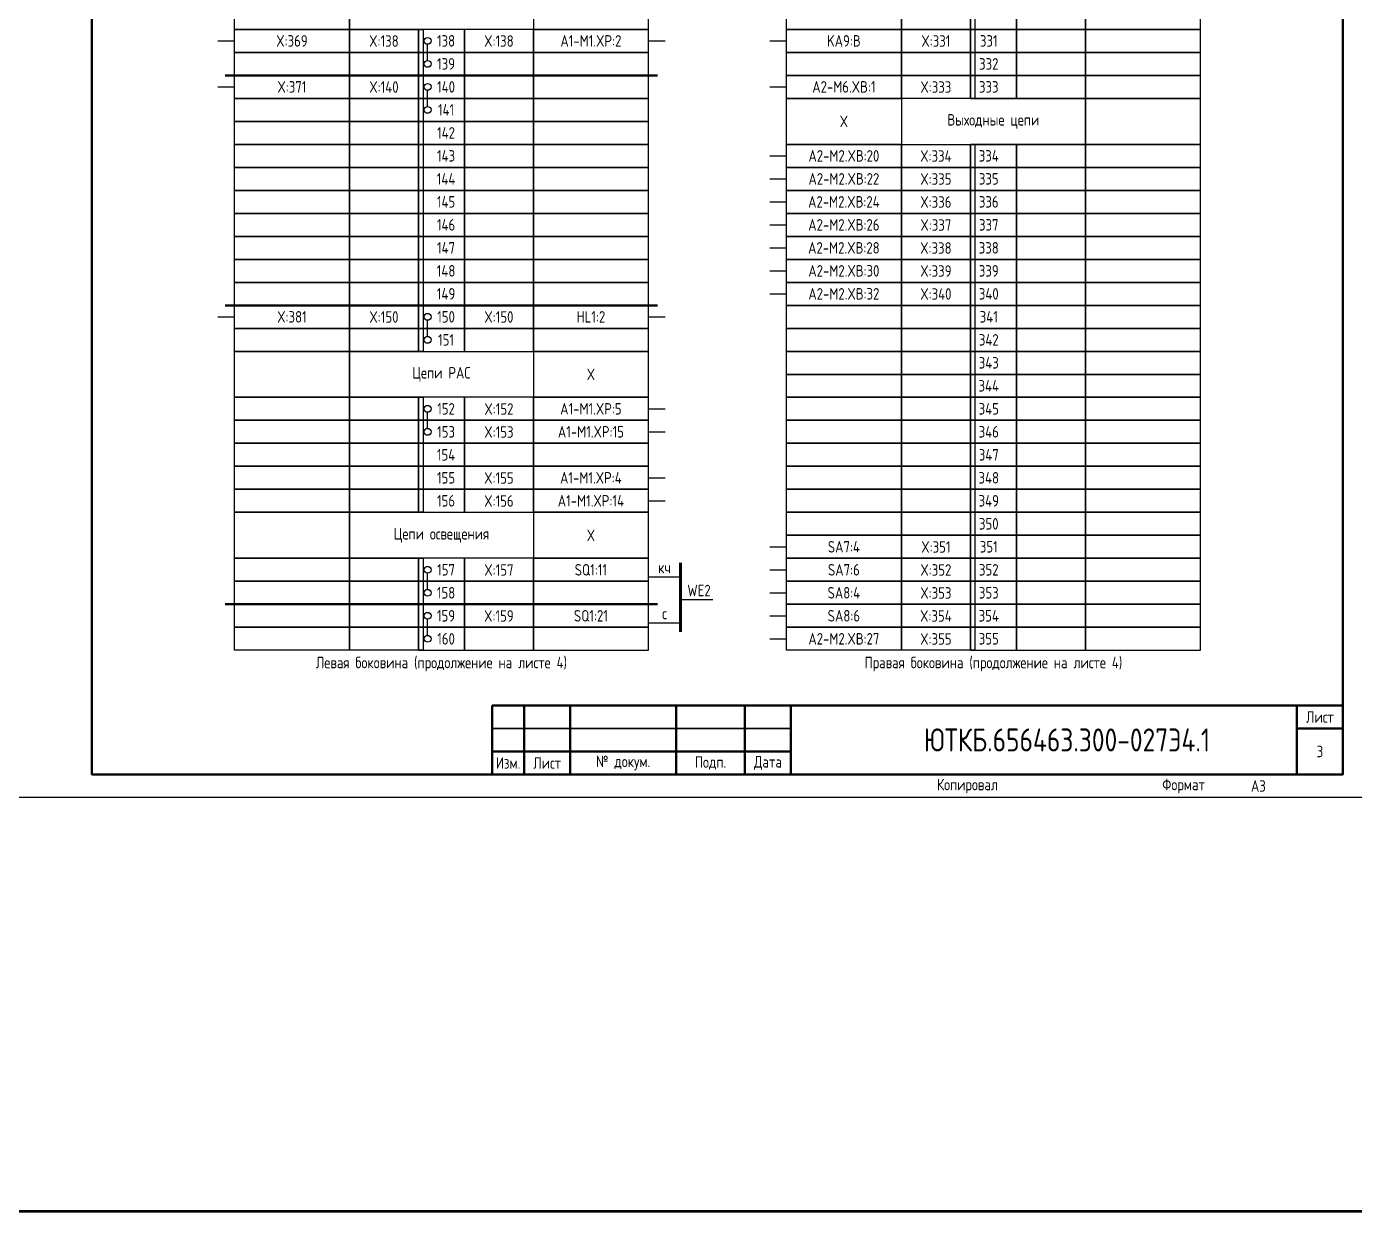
# Model space of a CAD drawing. Header units: millimetres. Extents: x -1117 to 5358, y -90 to 1610.
# Drawn here: x 4379.8 to 4668.5, y -90 to 167.6 of the extents above; entities that cross this region are included whole.
import ezdxf

# ---------------------------------------------------------------- set-up
doc = ezdxf.new("R2010")
doc.units = ezdxf.units.MM
doc.styles.add('Gost_type_A', font='GOST_A.TTF')

# ---------------------------------------------------------------- blocks, each defined once
blk = doc.blocks.new('Штамп малый нижний')
at = {"lineweight": 50}
for points in [[(-185, 15), (-178, 15), (-178, 5), (-185, 5)], [(-178, 15), (-168, 15), (-168, 5), (-178, 5)], [(-168, 15), (-145, 15), (-145, 5), (-168, 5)], [(-145, 15), (-130, 15), (-130, 5), (-145, 5)], [(-130, 15), (-120, 15), (-120, 5), (-130, 5)], [(-120, 15), (-10, 15), (-10, 0), (-120, 0)], [(-10, 15), (0, 15), (0, 10), (-10, 10)], [(-10, 10), (0, 10), (0, 0), (-10, 0)], [(-185, 5), (-178, 5), (-178, 0), (-185, 0)], [(-178, 5), (-168, 5), (-168, 0), (-178, 0)], [(-168, 5), (-145, 5), (-145, 0), (-168, 0)], [(-145, 5), (-130, 5), (-130, 0), (-145, 0)], [(-130, 5), (-120, 5), (-120, 0), (-130, 0)]]:
    blk.add_lwpolyline(points, close=True, dxfattribs=at)
for points in [[(-185, 15), (-178, 15), (-178, 10), (-185, 10)], [(-178, 15), (-168, 15), (-168, 10), (-178, 10)], [(-168, 15), (-145, 15), (-145, 10), (-168, 10)], [(-145, 15), (-130, 15), (-130, 10), (-145, 10)], [(-130, 15), (-120, 15), (-120, 10), (-130, 10)], [(-185, 10), (-178, 10), (-178, 5), (-185, 5)], [(-178, 10), (-168, 10), (-168, 5), (-178, 5)], [(-168, 10), (-145, 10), (-145, 5), (-168, 5)], [(-145, 10), (-130, 10), (-130, 5), (-145, 5)], [(-130, 10), (-120, 10), (-120, 5), (-130, 5)]]:
    blk.add_lwpolyline(points, close=True)
at = {"char_height": 2.5, "style": 'Gost_type_A'}
for s, insert, width, attachment_point in [('Лист', (-5, 12.5), 10, 5), ('Изм.', (-181.5, 2.5), 7, 5), ('Лист', (-173, 2.5), 10, 5), ('№ докум.', (-156.5, 2.5), 23, 5), ('Подп.', (-137.5, 2.5), 15, 5), ('Дата', (-125, 2.5), 10, 5), ('Копировал', (-75, -2.53), 13.1202, 6), ('Формат', (-30, -2.53), 13.1202, 6)]:
    blk.add_mtext(s, dxfattribs=dict(at, insert=insert, width=width, attachment_point=attachment_point))

msp = doc.modelspace()

# ---------------------------------------------------------------- linework, layer by layer
for p, q in [((4421.38, 164.5), (4425, 164.5)), ((4515, 164.5), (4518.62, 164.5)), ((4541.38, 164.5), (4545, 164.5)), ((4421.38, 154.5), (4425, 154.5)), ((4541.38, 154.5), (4545, 154.5)), ((4541.38, 139.5), (4545, 139.5)), ((4541.38, 134.5), (4545, 134.5)), ((4541.38, 129.5), (4545, 129.5)), ((4541.38, 124.5), (4545, 124.5)), ((4541.38, 119.5), (4545, 119.5)), ((4541.38, 114.5), (4545, 114.5)), ((4541.38, 109.5), (4545, 109.5)), ((4421.38, 104.5), (4425, 104.5)), ((4515, 104.5), (4518.62, 104.5)), ((4515, 84.5), (4518.62, 84.5)), ((4515, 79.5), (4518.62, 79.5)), ((4515, 69.5), (4518.62, 69.5)), ((4515, 64.5), (4518.62, 64.5)), ((4541.38, 54.5), (4545, 54.5)), ((4541.38, 49.5), (4545, 49.5)), ((4515, 48), (4522, 48)), ((4541.38, 44.5), (4545, 44.5)), ((4529, 43), (4522, 43)), ((4515, 38), (4522, 38)), ((4541.38, 39.5), (4545, 39.5)), ((4541.38, 34.5), (4545, 34.5))]:
    msp.add_line(p, q)
at = {"lineweight": -2}
for p, q in [((4467, 160.25), (4467, 163.75)), ((4467, 150.25), (4467, 153.75)), ((4467, 100.25), (4467, 103.75)), ((4467, 80.25), (4467, 83.75)), ((4467, 45.25), (4467, 48.75)), ((4467, 35.25), (4467, 38.75))]:
    msp.add_line(p, q, dxfattribs=at)
at = {"lineweight": 50}
for p, q in [((4423, 157), (4517, 157)), ((4423, 107), (4517, 107)), ((4423, 42), (4517, 42))]:
    msp.add_line(p, q, dxfattribs=at)
at = {"linetype": 'ByBlock', "lineweight": 60}
msp.add_line((4522, 36), (4522, 51), dxfattribs=at)
at = {"color": 6, "lineweight": 53}
msp.add_lwpolyline([(-1117.42, 1610), (5358, 1610), (5358, -90), (-1117.42, -90)], close=True, dxfattribs=at)
for points in [[(4671, 420), (4671, 0), (4374, 0), (4374, 420)], [(4585, 327), (4586, 327), (4586, 152), (4585, 152)], [(4425, 177), (4450, 177), (4450, 167), (4425, 167)], [(4450, 177), (4490, 177), (4490, 167), (4450, 167)], [(4515, 177), (4490, 177), (4490, 167), (4515, 167)], [(4545, 172), (4570, 172), (4570, 167), (4545, 167)], [(4570, 172), (4585, 172), (4585, 167), (4570, 167)], [(4595, 172), (4585, 172), (4585, 167), (4595, 167)], [(4610, 172), (4595, 172), (4595, 167), (4610, 167)], [(4635, 172), (4610, 172), (4610, 167), (4635, 167)], [(4425, 167), (4450, 167), (4450, 162), (4425, 162)], [(4450, 167), (4465, 167), (4465, 162), (4450, 162)], [(4475, 167), (4465, 167), (4465, 162), (4475, 162)], [(4465, 167), (4466, 167), (4466, 97), (4465, 97)], [(4490, 167), (4475, 167), (4475, 162), (4490, 162)], [(4515, 167), (4490, 167), (4490, 162), (4515, 162)], [(4545, 167), (4570, 167), (4570, 162), (4545, 162)], [(4570, 167), (4585, 167), (4585, 162), (4570, 162)], [(4595, 167), (4585, 167), (4585, 162), (4595, 162)], [(4610, 167), (4595, 167), (4595, 162), (4610, 162)], [(4635, 167), (4610, 167), (4610, 162), (4635, 162)], [(4425, 162), (4450, 162), (4450, 157), (4425, 157)], [(4450, 162), (4465, 162), (4465, 157), (4450, 157)], [(4475, 162), (4465, 162), (4465, 157), (4475, 157)], [(4490, 162), (4475, 162), (4475, 157), (4490, 157)], [(4515, 162), (4490, 162), (4490, 157), (4515, 157)], [(4545, 162), (4570, 162), (4570, 157), (4545, 157)], [(4570, 162), (4585, 162), (4585, 157), (4570, 157)], [(4595, 162), (4585, 162), (4585, 157), (4595, 157)], [(4610, 162), (4595, 162), (4595, 157), (4610, 157)], [(4635, 162), (4610, 162), (4610, 157), (4635, 157)], [(4425, 157), (4450, 157), (4450, 152), (4425, 152)], [(4450, 157), (4465, 157), (4465, 152), (4450, 152)], [(4475, 157), (4465, 157), (4465, 152), (4475, 152)], [(4490, 157), (4475, 157), (4475, 152), (4490, 152)], [(4515, 157), (4490, 157), (4490, 152), (4515, 152)], [(4545, 157), (4570, 157), (4570, 152), (4545, 152)], [(4570, 157), (4585, 157), (4585, 152), (4570, 152)], [(4595, 157), (4585, 157), (4585, 152), (4595, 152)], [(4610, 157), (4595, 157), (4595, 152), (4610, 152)], [(4635, 157), (4610, 157), (4610, 152), (4635, 152)], [(4425, 152), (4450, 152), (4450, 147), (4425, 147)], [(4450, 152), (4465, 152), (4465, 147), (4450, 147)], [(4475, 152), (4465, 152), (4465, 147), (4475, 147)], [(4490, 152), (4475, 152), (4475, 147), (4490, 147)], [(4515, 152), (4490, 152), (4490, 147), (4515, 147)], [(4545, 152), (4570, 152), (4570, 142), (4545, 142)], [(4610, 152), (4570, 152), (4570, 142), (4610, 142)], [(4635, 152), (4610, 152), (4610, 142), (4635, 142)], [(4425, 147), (4450, 147), (4450, 142), (4425, 142)], [(4450, 147), (4465, 147), (4465, 142), (4450, 142)], [(4475, 147), (4465, 147), (4465, 142), (4475, 142)], [(4490, 147), (4475, 147), (4475, 142), (4490, 142)], [(4515, 147), (4490, 147), (4490, 142), (4515, 142)], [(4425, 142), (4450, 142), (4450, 137), (4425, 137)], [(4450, 142), (4465, 142), (4465, 137), (4450, 137)], [(4475, 142), (4465, 142), (4465, 137), (4475, 137)], [(4490, 142), (4475, 142), (4475, 137), (4490, 137)], [(4515, 142), (4490, 142), (4490, 137), (4515, 137)], [(4545, 142), (4570, 142), (4570, 137), (4545, 137)], [(4570, 142), (4585, 142), (4585, 137), (4570, 137)], [(4595, 142), (4585, 142), (4585, 137), (4595, 137)], [(4585, 142), (4586, 142), (4586, 32), (4585, 32)], [(4610, 142), (4595, 142), (4595, 137), (4610, 137)], [(4635, 142), (4610, 142), (4610, 137), (4635, 137)], [(4425, 137), (4450, 137), (4450, 132), (4425, 132)], [(4450, 137), (4465, 137), (4465, 132), (4450, 132)], [(4475, 137), (4465, 137), (4465, 132), (4475, 132)], [(4490, 137), (4475, 137), (4475, 132), (4490, 132)], [(4515, 137), (4490, 137), (4490, 132), (4515, 132)], [(4545, 137), (4570, 137), (4570, 132), (4545, 132)], [(4570, 137), (4585, 137), (4585, 132), (4570, 132)], [(4595, 137), (4585, 137), (4585, 132), (4595, 132)], [(4610, 137), (4595, 137), (4595, 132), (4610, 132)], [(4635, 137), (4610, 137), (4610, 132), (4635, 132)], [(4425, 132), (4450, 132), (4450, 127), (4425, 127)], [(4450, 132), (4465, 132), (4465, 127), (4450, 127)], [(4475, 132), (4465, 132), (4465, 127), (4475, 127)], [(4490, 132), (4475, 132), (4475, 127), (4490, 127)], [(4515, 132), (4490, 132), (4490, 127), (4515, 127)], [(4545, 132), (4570, 132), (4570, 127), (4545, 127)], [(4570, 132), (4585, 132), (4585, 127), (4570, 127)], [(4595, 132), (4585, 132), (4585, 127), (4595, 127)], [(4610, 132), (4595, 132), (4595, 127), (4610, 127)], [(4635, 132), (4610, 132), (4610, 127), (4635, 127)], [(4425, 127), (4450, 127), (4450, 122), (4425, 122)], [(4450, 127), (4465, 127), (4465, 122), (4450, 122)], [(4475, 127), (4465, 127), (4465, 122), (4475, 122)], [(4490, 127), (4475, 127), (4475, 122), (4490, 122)], [(4515, 127), (4490, 127), (4490, 122), (4515, 122)], [(4545, 127), (4570, 127), (4570, 122), (4545, 122)], [(4570, 127), (4585, 127), (4585, 122), (4570, 122)], [(4595, 127), (4585, 127), (4585, 122), (4595, 122)], [(4610, 127), (4595, 127), (4595, 122), (4610, 122)], [(4635, 127), (4610, 127), (4610, 122), (4635, 122)], [(4425, 122), (4450, 122), (4450, 117), (4425, 117)], [(4450, 122), (4465, 122), (4465, 117), (4450, 117)], [(4475, 122), (4465, 122), (4465, 117), (4475, 117)], [(4490, 122), (4475, 122), (4475, 117), (4490, 117)], [(4515, 122), (4490, 122), (4490, 117), (4515, 117)], [(4545, 122), (4570, 122), (4570, 117), (4545, 117)], [(4570, 122), (4585, 122), (4585, 117), (4570, 117)], [(4595, 122), (4585, 122), (4585, 117), (4595, 117)], [(4610, 122), (4595, 122), (4595, 117), (4610, 117)], [(4635, 122), (4610, 122), (4610, 117), (4635, 117)], [(4425, 117), (4450, 117), (4450, 112), (4425, 112)], [(4450, 117), (4465, 117), (4465, 112), (4450, 112)], [(4475, 117), (4465, 117), (4465, 112), (4475, 112)], [(4490, 117), (4475, 117), (4475, 112), (4490, 112)], [(4515, 117), (4490, 117), (4490, 112), (4515, 112)], [(4545, 117), (4570, 117), (4570, 112), (4545, 112)], [(4570, 117), (4585, 117), (4585, 112), (4570, 112)], [(4595, 117), (4585, 117), (4585, 112), (4595, 112)], [(4610, 117), (4595, 117), (4595, 112), (4610, 112)], [(4635, 117), (4610, 117), (4610, 112), (4635, 112)], [(4425, 112), (4450, 112), (4450, 107), (4425, 107)], [(4450, 112), (4465, 112), (4465, 107), (4450, 107)], [(4475, 112), (4465, 112), (4465, 107), (4475, 107)], [(4490, 112), (4475, 112), (4475, 107), (4490, 107)], [(4515, 112), (4490, 112), (4490, 107), (4515, 107)], [(4545, 112), (4570, 112), (4570, 107), (4545, 107)], [(4570, 112), (4585, 112), (4585, 107), (4570, 107)], [(4595, 112), (4585, 112), (4585, 107), (4595, 107)], [(4610, 112), (4595, 112), (4595, 107), (4610, 107)], [(4635, 112), (4610, 112), (4610, 107), (4635, 107)], [(4425, 107), (4450, 107), (4450, 102), (4425, 102)], [(4450, 107), (4465, 107), (4465, 102), (4450, 102)], [(4475, 107), (4465, 107), (4465, 102), (4475, 102)], [(4490, 107), (4475, 107), (4475, 102), (4490, 102)], [(4515, 107), (4490, 107), (4490, 102), (4515, 102)], [(4545, 107), (4570, 107), (4570, 102), (4545, 102)], [(4570, 107), (4585, 107), (4585, 102), (4570, 102)], [(4595, 107), (4585, 107), (4585, 102), (4595, 102)], [(4610, 107), (4595, 107), (4595, 102), (4610, 102)], [(4635, 107), (4610, 107), (4610, 102), (4635, 102)], [(4425, 102), (4450, 102), (4450, 97), (4425, 97)], [(4450, 102), (4465, 102), (4465, 97), (4450, 97)], [(4475, 102), (4465, 102), (4465, 97), (4475, 97)], [(4490, 102), (4475, 102), (4475, 97), (4490, 97)], [(4515, 102), (4490, 102), (4490, 97), (4515, 97)], [(4545, 102), (4570, 102), (4570, 97), (4545, 97)], [(4570, 102), (4585, 102), (4585, 97), (4570, 97)], [(4595, 102), (4585, 102), (4585, 97), (4595, 97)], [(4610, 102), (4595, 102), (4595, 97), (4610, 97)], [(4635, 102), (4610, 102), (4610, 97), (4635, 97)], [(4425, 97), (4450, 97), (4450, 87), (4425, 87)], [(4450, 97), (4490, 97), (4490, 87), (4450, 87)], [(4515, 97), (4490, 97), (4490, 87), (4515, 87)], [(4545, 97), (4570, 97), (4570, 92), (4545, 92)], [(4570, 97), (4585, 97), (4585, 92), (4570, 92)], [(4595, 97), (4585, 97), (4585, 92), (4595, 92)], [(4610, 97), (4595, 97), (4595, 92), (4610, 92)], [(4635, 97), (4610, 97), (4610, 92), (4635, 92)], [(4545, 92), (4570, 92), (4570, 87), (4545, 87)], [(4570, 92), (4585, 92), (4585, 87), (4570, 87)], [(4595, 92), (4585, 92), (4585, 87), (4595, 87)], [(4610, 92), (4595, 92), (4595, 87), (4610, 87)], [(4635, 92), (4610, 92), (4610, 87), (4635, 87)], [(4425, 87), (4450, 87), (4450, 82), (4425, 82)], [(4450, 87), (4465, 87), (4465, 82), (4450, 82)], [(4475, 87), (4465, 87), (4465, 82), (4475, 82)], [(4465, 87), (4466, 87), (4466, 62), (4465, 62)], [(4490, 87), (4475, 87), (4475, 82), (4490, 82)], [(4515, 87), (4490, 87), (4490, 82), (4515, 82)], [(4545, 87), (4570, 87), (4570, 82), (4545, 82)], [(4570, 87), (4585, 87), (4585, 82), (4570, 82)], [(4595, 87), (4585, 87), (4585, 82), (4595, 82)], [(4610, 87), (4595, 87), (4595, 82), (4610, 82)], [(4635, 87), (4610, 87), (4610, 82), (4635, 82)], [(4425, 82), (4450, 82), (4450, 77), (4425, 77)], [(4450, 82), (4465, 82), (4465, 77), (4450, 77)], [(4475, 82), (4465, 82), (4465, 77), (4475, 77)], [(4490, 82), (4475, 82), (4475, 77), (4490, 77)], [(4515, 82), (4490, 82), (4490, 77), (4515, 77)], [(4545, 82), (4570, 82), (4570, 77), (4545, 77)], [(4570, 82), (4585, 82), (4585, 77), (4570, 77)], [(4595, 82), (4585, 82), (4585, 77), (4595, 77)], [(4610, 82), (4595, 82), (4595, 77), (4610, 77)], [(4635, 82), (4610, 82), (4610, 77), (4635, 77)], [(4425, 77), (4450, 77), (4450, 72), (4425, 72)], [(4450, 77), (4465, 77), (4465, 72), (4450, 72)], [(4475, 77), (4465, 77), (4465, 72), (4475, 72)], [(4490, 77), (4475, 77), (4475, 72), (4490, 72)], [(4515, 77), (4490, 77), (4490, 72), (4515, 72)], [(4545, 77), (4570, 77), (4570, 72), (4545, 72)], [(4570, 77), (4585, 77), (4585, 72), (4570, 72)], [(4595, 77), (4585, 77), (4585, 72), (4595, 72)], [(4610, 77), (4595, 77), (4595, 72), (4610, 72)], [(4635, 77), (4610, 77), (4610, 72), (4635, 72)], [(4425, 72), (4450, 72), (4450, 67), (4425, 67)], [(4450, 72), (4465, 72), (4465, 67), (4450, 67)], [(4475, 72), (4465, 72), (4465, 67), (4475, 67)], [(4490, 72), (4475, 72), (4475, 67), (4490, 67)], [(4515, 72), (4490, 72), (4490, 67), (4515, 67)], [(4545, 72), (4570, 72), (4570, 67), (4545, 67)], [(4570, 72), (4585, 72), (4585, 67), (4570, 67)], [(4595, 72), (4585, 72), (4585, 67), (4595, 67)], [(4610, 72), (4595, 72), (4595, 67), (4610, 67)], [(4635, 72), (4610, 72), (4610, 67), (4635, 67)], [(4425, 67), (4450, 67), (4450, 62), (4425, 62)], [(4450, 67), (4465, 67), (4465, 62), (4450, 62)], [(4475, 67), (4465, 67), (4465, 62), (4475, 62)], [(4490, 67), (4475, 67), (4475, 62), (4490, 62)], [(4515, 67), (4490, 67), (4490, 62), (4515, 62)], [(4545, 67), (4570, 67), (4570, 62), (4545, 62)], [(4570, 67), (4585, 67), (4585, 62), (4570, 62)], [(4595, 67), (4585, 67), (4585, 62), (4595, 62)], [(4610, 67), (4595, 67), (4595, 62), (4610, 62)], [(4635, 67), (4610, 67), (4610, 62), (4635, 62)], [(4425, 62), (4450, 62), (4450, 52), (4425, 52)], [(4450, 62), (4490, 62), (4490, 52), (4450, 52)], [(4515, 62), (4490, 62), (4490, 52), (4515, 52)], [(4545, 62), (4570, 62), (4570, 57), (4545, 57)], [(4570, 62), (4585, 62), (4585, 57), (4570, 57)], [(4595, 62), (4585, 62), (4585, 57), (4595, 57)], [(4610, 62), (4595, 62), (4595, 57), (4610, 57)], [(4635, 62), (4610, 62), (4610, 57), (4635, 57)], [(4545, 57), (4570, 57), (4570, 52), (4545, 52)], [(4570, 57), (4585, 57), (4585, 52), (4570, 52)], [(4595, 57), (4585, 57), (4585, 52), (4595, 52)], [(4610, 57), (4595, 57), (4595, 52), (4610, 52)], [(4635, 57), (4610, 57), (4610, 52), (4635, 52)], [(4425, 52), (4450, 52), (4450, 47), (4425, 47)], [(4450, 52), (4465, 52), (4465, 47), (4450, 47)], [(4475, 52), (4465, 52), (4465, 47), (4475, 47)], [(4465, 52), (4466, 52), (4466, 32), (4465, 32)], [(4490, 52), (4475, 52), (4475, 47), (4490, 47)], [(4515, 52), (4490, 52), (4490, 47), (4515, 47)], [(4545, 52), (4570, 52), (4570, 47), (4545, 47)], [(4570, 52), (4585, 52), (4585, 47), (4570, 47)], [(4595, 52), (4585, 52), (4585, 47), (4595, 47)], [(4610, 52), (4595, 52), (4595, 47), (4610, 47)], [(4635, 52), (4610, 52), (4610, 47), (4635, 47)], [(4425, 47), (4450, 47), (4450, 42), (4425, 42)], [(4450, 47), (4465, 47), (4465, 42), (4450, 42)], [(4475, 47), (4465, 47), (4465, 42), (4475, 42)], [(4490, 47), (4475, 47), (4475, 42), (4490, 42)], [(4515, 47), (4490, 47), (4490, 42), (4515, 42)], [(4545, 47), (4570, 47), (4570, 42), (4545, 42)], [(4570, 47), (4585, 47), (4585, 42), (4570, 42)], [(4595, 47), (4585, 47), (4585, 42), (4595, 42)], [(4610, 47), (4595, 47), (4595, 42), (4610, 42)], [(4635, 47), (4610, 47), (4610, 42), (4635, 42)], [(4425, 42), (4450, 42), (4450, 37), (4425, 37)], [(4450, 42), (4465, 42), (4465, 37), (4450, 37)], [(4475, 42), (4465, 42), (4465, 37), (4475, 37)], [(4490, 42), (4475, 42), (4475, 37), (4490, 37)], [(4515, 42), (4490, 42), (4490, 37), (4515, 37)], [(4545, 42), (4570, 42), (4570, 37), (4545, 37)], [(4570, 42), (4585, 42), (4585, 37), (4570, 37)], [(4595, 42), (4585, 42), (4585, 37), (4595, 37)], [(4610, 42), (4595, 42), (4595, 37), (4610, 37)], [(4635, 42), (4610, 42), (4610, 37), (4635, 37)], [(4425, 37), (4450, 37), (4450, 32), (4425, 32)], [(4450, 37), (4465, 37), (4465, 32), (4450, 32)], [(4475, 37), (4465, 37), (4465, 32), (4475, 32)], [(4490, 37), (4475, 37), (4475, 32), (4490, 32)], [(4515, 37), (4490, 37), (4490, 32), (4515, 32)], [(4545, 37), (4570, 37), (4570, 32), (4545, 32)], [(4570, 37), (4585, 37), (4585, 32), (4570, 32)], [(4595, 37), (4585, 37), (4585, 32), (4595, 32)], [(4610, 37), (4595, 37), (4595, 32), (4610, 32)], [(4635, 37), (4610, 37), (4610, 32), (4635, 32)]]:
    msp.add_lwpolyline(points, close=True)
at = {"lineweight": 50}
msp.add_lwpolyline([(4666, 415), (4666, 5), (4394, 5), (4394, 415)], close=True, dxfattribs=at)
at = {"lineweight": -2}
for centre in [(4467, 164.5), (4467, 159.5), (4467, 159.5), (4467, 154.5), (4467, 149.5), (4467, 149.5), (4467, 104.5), (4467, 99.5), (4467, 99.5), (4467, 84.5), (4467, 79.5), (4467, 79.5), (4467, 49.5), (4467, 44.5), (4467, 44.5), (4467, 39.5), (4467, 34.5), (4467, 34.5)]:
    msp.add_circle(centre, 0.75, dxfattribs=at)

# ---------------------------------------------------------------- block references
msp.add_blockref('Штамп малый нижний', (4666, 5))

# ---------------------------------------------------------------- texts
at = {"style": 'Gost_type_A'}
for s, insert, char_height, width, attachment_point in [('X:369', (4437.5, 164.5), 2.5, 25, 5), ('A1-M1.XP:2', (4502.5, 164.5), 2.5, 25, 5), ('KA9:B', (4557.5, 164.5), 2.5, 25, 5), ('X:371', (4437.5, 154.5), 2.5, 25, 5), ('A2-M6.XВ:1', (4557.5, 154.5), 2.5, 25, 5), ('X', (4557.5, 147), 2.5, 25, 5), ('Выходные цепи', (4590, 147), 2.5, 40, 5), ('A2-M2.XВ:20', (4557.5, 139.5), 2.5, 25, 5), ('A2-M2.XВ:22', (4557.5, 134.5), 2.5, 25, 5), ('A2-M2.XВ:24', (4557.5, 129.5), 2.5, 25, 5), ('A2-M2.XВ:26', (4557.5, 124.5), 2.5, 25, 5), ('A2-M2.XВ:28', (4557.5, 119.5), 2.5, 25, 5), ('A2-M2.XВ:30', (4557.5, 114.5), 2.5, 25, 5), ('A2-M2.XВ:32', (4557.5, 109.5), 2.5, 25, 5), ('X:381', (4437.5, 104.5), 2.5, 25, 5), ('HL1:2', (4502.5, 104.5), 2.5, 25, 5), ('Цепи РАС', (4470, 92), 2.5, 40, 5), ('X', (4502.5, 92), 2.5, 25, 5), ('A1-M1.XP:5', (4502.5, 84.5), 2.5, 25, 5), ('A1-M1.XP:15', (4502.5, 79.5), 2.5, 25, 5), ('A1-M1.XP:4', (4502.5, 69.5), 2.5, 25, 5), ('A1-M1.XP:14', (4502.5, 64.5), 2.5, 25, 5), ('Цепи освещения', (4470, 57), 2.5, 40, 5), ('X', (4502.5, 57), 2.5, 25, 5), ('SA7:4', (4557.5, 54.5), 2.5, 25, 5), ('SQ1:11', (4502.5, 49.5), 2.5, 25, 5), ('кч', (4518.5, 50), 2.5, 7, 5), ('SA7:6', (4557.5, 49.5), 2.5, 25, 5), ('WE2', (4526, 45), 2.5, 7, 5), ('SA8:4', (4557.5, 44.5), 2.5, 25, 5), ('SQ1:21', (4502.5, 39.5), 2.5, 25, 5), ('с', (4518.5, 40), 2.5, 7, 5), ('SA8:6', (4557.5, 39.5), 2.5, 25, 5), ('A2-M2.XВ:27', (4557.5, 34.5), 2.5, 25, 5), ('Левая боковина (продолжение на листе 4)', (4470, 29), 2.5, 90, 5), ('Правая боковина (продолжение на листе 4)', (4590, 29), 2.5, 90, 5), ('ЮТКБ.656463.300-027Э4.1', (4606, 12.5), 5, 120, 5), ('3', (4661, 10), 2.5, 10, 5), ('A3', (4646, 2.5), 2.5, 20, 4), ('A3', (4646, 2.5), 2.5, 20, 4)]:
    msp.add_mtext(s, dxfattribs=dict(at, insert=insert, char_height=char_height, width=width, attachment_point=attachment_point))
at = {"ltscale": 10, "char_height": 2.5, "attachment_point": 5, "style": 'Gost_type_A'}
for s, insert, width in [('X:138', (4457.5, 164.47), 15), ('138', (4471, 164.5), 8), ('X:138', (4482.5, 164.47), 15), ('X:331', (4577.5, 164.47), 15), ('331', (4589, 164.5), 8), ('139', (4471, 159.5), 8), ('332', (4589, 159.5), 8), ('X:140', (4457.5, 154.47), 15), ('140', (4471, 154.5), 8), ('X:333', (4577.5, 154.47), 15), ('333', (4589, 154.5), 8), ('141', (4471, 149.5), 8), ('142', (4471, 144.5), 8), ('143', (4471, 139.5), 8), ('X:334', (4577.5, 139.47), 15), ('334', (4589, 139.5), 8), ('144', (4471, 134.5), 8), ('X:335', (4577.5, 134.47), 15), ('335', (4589, 134.5), 8), ('145', (4471, 129.5), 8), ('X:336', (4577.5, 129.47), 15), ('336', (4589, 129.5), 8), ('146', (4471, 124.5), 8), ('X:337', (4577.5, 124.47), 15), ('337', (4589, 124.5), 8), ('147', (4471, 119.5), 8), ('X:338', (4577.5, 119.47), 15), ('338', (4589, 119.5), 8), ('148', (4471, 114.5), 8), ('X:339', (4577.5, 114.47), 15), ('339', (4589, 114.5), 8), ('149', (4471, 109.5), 8), ('X:340', (4577.5, 109.47), 15), ('340', (4589, 109.5), 8), ('X:150', (4457.5, 104.47), 15), ('150', (4471, 104.5), 8), ('X:150', (4482.5, 104.47), 15), ('341', (4589, 104.5), 8), ('151', (4471, 99.5), 8), ('342', (4589, 99.5), 8), ('343', (4589, 94.5), 8), ('344', (4589, 89.5), 8), ('152', (4471, 84.5), 8), ('X:152', (4482.5, 84.47), 15), ('345', (4589, 84.5), 8), ('153', (4471, 79.5), 8), ('X:153', (4482.5, 79.47), 15), ('346', (4589, 79.5), 8), ('154', (4471, 74.5), 8), ('347', (4589, 74.5), 8), ('155', (4471, 69.5), 8), ('X:155', (4482.5, 69.47), 15), ('348', (4589, 69.5), 8), ('156', (4471, 64.5), 8), ('X:156', (4482.5, 64.47), 15), ('349', (4589, 64.5), 8), ('350', (4589, 59.5), 8), ('X:351', (4577.5, 54.47), 15), ('351', (4589, 54.5), 8), ('157', (4471, 49.5), 8), ('X:157', (4482.5, 49.47), 15), ('X:352', (4577.5, 49.47), 15), ('352', (4589, 49.5), 8), ('158', (4471, 44.5), 8), ('X:353', (4577.5, 44.47), 15), ('353', (4589, 44.5), 8), ('159', (4471, 39.5), 8), ('X:159', (4482.5, 39.47), 15), ('X:354', (4577.5, 39.47), 15), ('354', (4589, 39.5), 8), ('160', (4471, 34.5), 8), ('X:355', (4577.5, 34.47), 15), ('355', (4589, 34.5), 8)]:
    msp.add_mtext(s, dxfattribs=dict(at, insert=insert, width=width))

doc.saveas('drawing.dxf')
